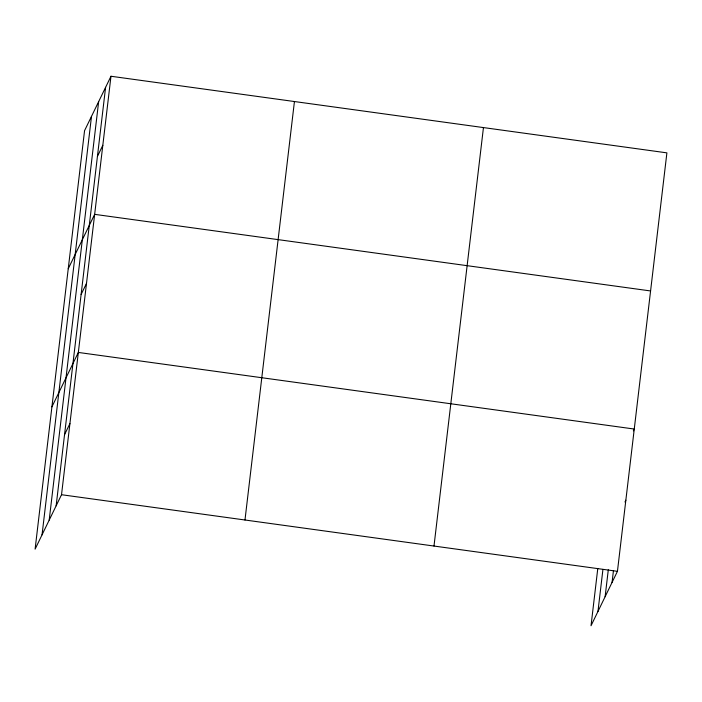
<?xml version="1.0" encoding="UTF-8"?>
<svg xmlns="http://www.w3.org/2000/svg" width="702" height="702" viewBox="0 0 702 702"><rect width="100%" height="100%" fill="white"/><g stroke="black" fill="none" stroke-linecap="round" stroke-linejoin="round"><path stroke-width="1.05" d="M42.041 534.845L91.497 116.383M49.193 520.112L98.649 101.65M56.134 505.817L105.59 87.355M110.977 76.255L84.556 130.677L35.1 549.139L61.522 494.717L110.977 76.255L666.9 152.86L617.444 571.323L591.023 625.745L597.771 568.62M244.98 519.998L294.436 101.536M433.994 546.042L483.45 127.58M597.964 611.451L602.93 569.41M605.115 596.718L608.301 569.77M612.056 582.423L613.46 570.568M97.429 156.397L102.817 145.305M68.234 268.769L94.656 214.347L650.578 290.953M81.107 294.489L86.495 283.397M51.913 406.862L78.334 352.439L634.257 429.045L633.362 430.896M64.54 434.678L69.928 423.578M624.956 502.035L625.851 500.184M61.522 494.717L617.444 571.323"/></g></svg>
